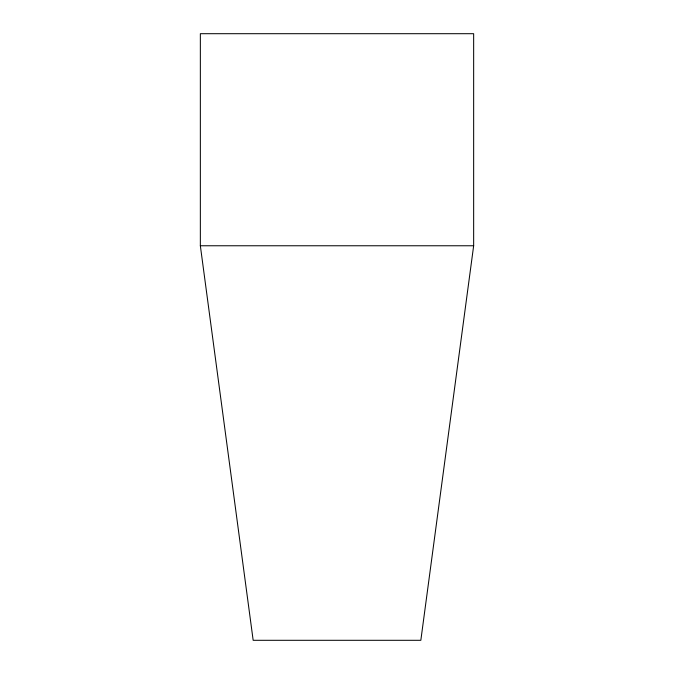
<?xml version="1.0" encoding="UTF-8"?>
<svg xmlns="http://www.w3.org/2000/svg" width="674" height="674" viewBox="0 0 674 674"><rect width="100%" height="100%" fill="white"/><g stroke="black" fill="none" stroke-linecap="round" stroke-linejoin="round"><path stroke-width="1.01" d="M473.654 245.766L420.837 640.3L253.163 640.3L200.347 245.766L200.347 33.7L473.654 33.7L473.654 245.766L200.347 245.766"/></g></svg>
